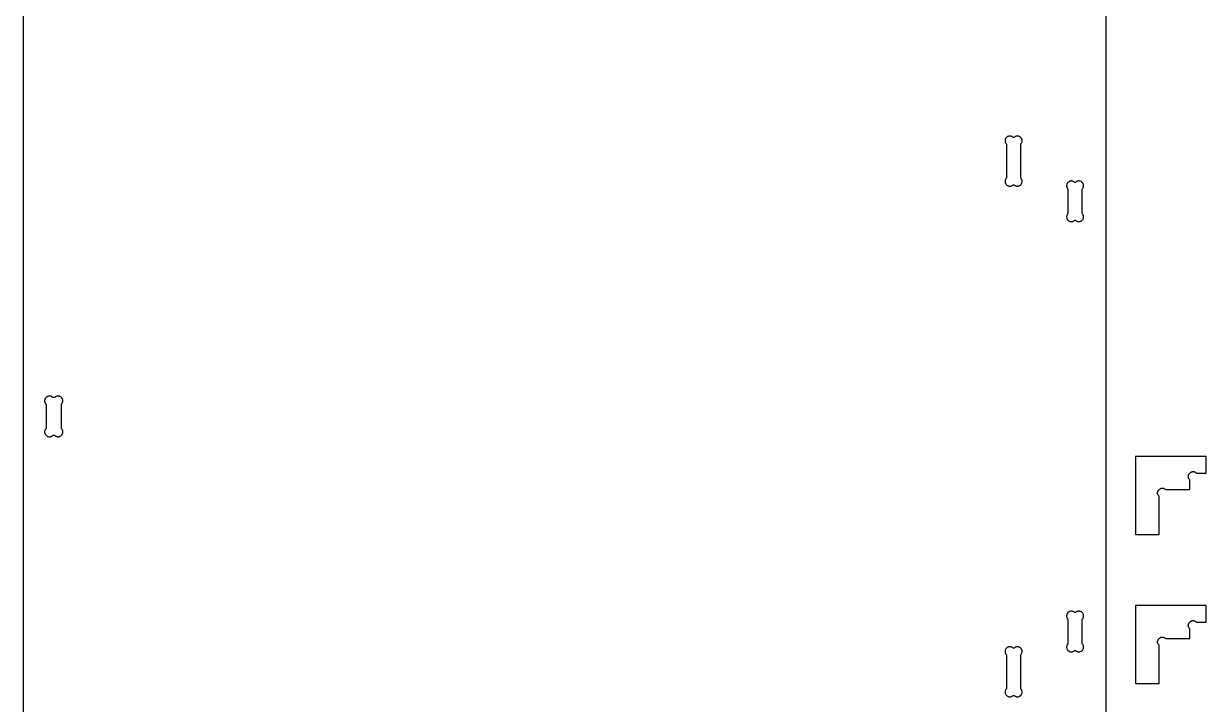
# Model space of a CAD drawing. Extents: x 105 to 1294, y 104 to 1295.
# Drawn here: x 105.1 to 355.1, y 232.3 to 376.2 of the extents above; entities that cross this region are included whole.
import ezdxf

# ---------------------------------------------------------------- set-up
doc = ezdxf.new("R2010")
doc.units = 0
doc.layers.add('LAYER_1', color=62, linetype='CONTINUOUS')

msp = doc.modelspace()

# ---------------------------------------------------------------- linework, layer by layer
at = {"layer": 'LAYER_1'}
for points in [[(354.91, 411.76), (333.88, 399.61), (333.88, 186.79), (354.91, 174.64), (354.93, 127.83), (314.37, 104.41), (268.82, 130.7), (248.64, 130.7), (230.02, 119.95), (211.41, 130.7), (191.23, 130.7), (145.68, 104.41), (105.13, 127.83), (105.13, 458.57), (145.68, 481.98), (191.23, 455.7), (211.41, 455.7), (230.02, 466.45), (248.64, 455.7), (268.82, 455.7), (314.37, 481.98), (354.93, 458.57)], [(314.29, 342.18), (314.47, 342.18), (314.54, 342.11), (314.63, 342.05), (314.71, 342), (314.8, 341.96), (314.89, 341.93), (314.98, 341.91), (315.08, 341.89), (315.18, 341.89), (315.27, 341.89), (315.37, 341.91), (315.46, 341.93), (315.55, 341.96), (315.64, 342), (315.73, 342.05), (315.81, 342.11), (315.88, 342.18), (315.95, 342.26), (316.01, 342.34), (316.06, 342.42), (316.1, 342.51), (316.13, 342.6), (316.16, 342.7), (316.17, 342.79), (316.18, 342.89), (316.17, 342.98), (316.16, 343.08), (316.13, 343.17), (316.1, 343.26), (316.06, 343.35), (316.01, 343.44), (315.95, 343.52), (315.88, 343.59), (315.88, 350.77), (315.95, 350.84), (316.01, 350.92), (316.06, 351.01), (316.1, 351.1), (316.13, 351.19), (316.16, 351.28), (316.17, 351.38), (316.18, 351.47), (316.17, 351.57), (316.16, 351.66), (316.13, 351.76), (316.1, 351.85), (316.06, 351.94), (316.01, 352.02), (315.95, 352.1), (315.88, 352.18), (315.81, 352.25), (315.73, 352.31), (315.64, 352.36), (315.55, 352.4), (315.46, 352.43), (315.37, 352.45), (315.27, 352.47), (315.18, 352.47), (315.08, 352.47), (314.98, 352.45), (314.89, 352.43), (314.8, 352.4), (314.71, 352.36), (314.63, 352.31), (314.54, 352.25), (314.47, 352.18), (314.29, 352.18), (314.22, 352.25), (314.14, 352.31), (314.05, 352.36), (313.96, 352.4), (313.87, 352.43), (313.78, 352.45), (313.68, 352.47), (313.59, 352.47), (313.49, 352.47), (313.4, 352.45), (313.3, 352.43), (313.21, 352.4), (313.12, 352.36), (313.04, 352.31), (312.96, 352.25), (312.88, 352.18), (312.81, 352.1), (312.75, 352.02), (312.7, 351.94), (312.66, 351.85), (312.63, 351.76), (312.61, 351.66), (312.59, 351.57), (312.59, 351.47), (312.59, 351.38), (312.61, 351.28), (312.63, 351.19), (312.66, 351.1), (312.7, 351.01), (312.75, 350.92), (312.81, 350.84), (312.88, 350.77), (312.88, 343.59), (312.81, 343.52), (312.75, 343.44), (312.7, 343.35), (312.66, 343.26), (312.63, 343.17), (312.61, 343.08), (312.59, 342.98), (312.59, 342.89), (312.59, 342.79), (312.61, 342.7), (312.63, 342.6), (312.66, 342.51), (312.7, 342.42), (312.75, 342.34), (312.81, 342.26), (312.88, 342.18), (312.96, 342.11), (313.04, 342.05), (313.12, 342), (313.21, 341.96), (313.3, 341.93), (313.4, 341.91), (313.49, 341.89), (313.59, 341.89), (313.68, 341.89), (313.78, 341.91), (313.87, 341.93), (313.96, 341.96), (314.05, 342), (314.14, 342.05), (314.22, 342.11)], [(327.29, 334.68), (327.47, 334.68), (327.54, 334.61), (327.62, 334.55), (327.71, 334.5), (327.8, 334.46), (327.89, 334.43), (327.98, 334.4), (328.08, 334.39), (328.17, 334.38), (328.27, 334.39), (328.37, 334.4), (328.46, 334.43), (328.55, 334.46), (328.64, 334.5), (328.73, 334.55), (328.81, 334.61), (328.88, 334.68), (328.95, 334.75), (329.01, 334.83), (329.06, 334.92), (329.1, 335.01), (329.13, 335.1), (329.16, 335.19), (329.17, 335.29), (329.17, 335.38), (329.17, 335.48), (329.16, 335.58), (329.13, 335.67), (329.1, 335.76), (329.06, 335.85), (329.01, 335.94), (328.95, 336.02), (328.88, 336.09), (328.88, 341.26), (328.95, 341.34), (329.01, 341.42), (329.06, 341.5), (329.1, 341.59), (329.13, 341.69), (329.16, 341.78), (329.17, 341.87), (329.17, 341.97), (329.17, 342.07), (329.16, 342.16), (329.13, 342.25), (329.1, 342.35), (329.06, 342.43), (329.01, 342.52), (328.95, 342.6), (328.88, 342.68), (328.81, 342.75), (328.73, 342.81), (328.64, 342.86), (328.55, 342.9), (328.46, 342.93), (328.37, 342.95), (328.27, 342.97), (328.17, 342.97), (328.08, 342.97), (327.98, 342.95), (327.89, 342.93), (327.8, 342.9), (327.71, 342.86), (327.62, 342.81), (327.54, 342.75), (327.47, 342.68), (327.29, 342.68), (327.22, 342.75), (327.14, 342.81), (327.05, 342.86), (326.96, 342.9), (326.87, 342.93), (326.78, 342.95), (326.68, 342.97), (326.59, 342.97), (326.49, 342.97), (326.4, 342.95), (326.3, 342.93), (326.21, 342.9), (326.12, 342.86), (326.04, 342.81), (325.96, 342.75), (325.88, 342.68), (325.81, 342.6), (325.75, 342.52), (325.7, 342.43), (325.66, 342.35), (325.63, 342.25), (325.61, 342.16), (325.59, 342.07), (325.59, 341.97), (325.59, 341.87), (325.61, 341.78), (325.63, 341.69), (325.66, 341.59), (325.7, 341.5), (325.75, 341.42), (325.81, 341.34), (325.88, 341.26), (325.88, 336.09), (325.81, 336.02), (325.75, 335.94), (325.7, 335.85), (325.66, 335.76), (325.63, 335.67), (325.61, 335.58), (325.59, 335.48), (325.59, 335.38), (325.59, 335.29), (325.61, 335.19), (325.63, 335.1), (325.66, 335.01), (325.7, 334.92), (325.75, 334.83), (325.81, 334.75), (325.88, 334.68), (325.96, 334.61), (326.04, 334.55), (326.12, 334.5), (326.21, 334.46), (326.3, 334.43), (326.4, 334.4), (326.49, 334.39), (326.59, 334.38), (326.68, 334.39), (326.78, 334.4), (326.87, 334.43), (326.96, 334.46), (327.05, 334.5), (327.14, 334.55), (327.22, 334.61)], [(111.28, 289.2), (111.69, 289.2), (111.78, 289.12), (111.87, 289.05), (111.97, 288.99), (112.06, 288.95), (112.16, 288.92), (112.25, 288.9), (112.35, 288.89), (112.44, 288.89), (112.53, 288.9), (112.63, 288.92), (112.71, 288.95), (112.8, 288.98), (112.88, 289.03), (112.96, 289.08), (113.04, 289.14), (113.1, 289.2), (113.17, 289.27), (113.22, 289.34), (113.28, 289.42), (113.32, 289.5), (113.36, 289.59), (113.38, 289.68), (113.4, 289.77), (113.41, 289.86), (113.41, 289.96), (113.4, 290.05), (113.38, 290.15), (113.35, 290.24), (113.31, 290.34), (113.25, 290.43), (113.19, 290.52), (113.1, 290.61), (113.1, 295.78), (113.17, 295.86), (113.23, 295.94), (113.28, 296.03), (113.32, 296.11), (113.36, 296.21), (113.38, 296.3), (113.39, 296.4), (113.4, 296.49), (113.39, 296.59), (113.38, 296.68), (113.36, 296.78), (113.32, 296.87), (113.28, 296.96), (113.23, 297.04), (113.17, 297.12), (113.1, 297.2), (113.03, 297.27), (112.95, 297.33), (112.86, 297.38), (112.77, 297.42), (112.68, 297.45), (112.59, 297.47), (112.49, 297.49), (112.4, 297.49), (112.3, 297.49), (112.21, 297.47), (112.11, 297.45), (112.02, 297.42), (111.93, 297.38), (111.85, 297.33), (111.77, 297.27), (111.69, 297.2), (111.28, 297.2), (111.19, 297.28), (111.09, 297.35), (111, 297.4), (110.91, 297.45), (110.81, 297.48), (110.71, 297.5), (110.62, 297.51), (110.52, 297.51), (110.43, 297.5), (110.34, 297.48), (110.25, 297.45), (110.17, 297.41), (110.08, 297.37), (110, 297.32), (109.93, 297.26), (109.86, 297.2), (109.8, 297.13), (109.74, 297.06), (109.69, 296.98), (109.65, 296.89), (109.61, 296.81), (109.58, 296.72), (109.56, 296.63), (109.55, 296.54), (109.55, 296.44), (109.56, 296.35), (109.58, 296.25), (109.61, 296.15), (109.66, 296.06), (109.71, 295.97), (109.78, 295.87), (109.86, 295.78), (109.86, 290.61), (109.78, 290.52), (109.71, 290.43), (109.66, 290.34), (109.61, 290.24), (109.58, 290.15), (109.56, 290.05), (109.55, 289.96), (109.55, 289.86), (109.56, 289.77), (109.58, 289.68), (109.61, 289.59), (109.65, 289.5), (109.69, 289.42), (109.74, 289.34), (109.8, 289.27), (109.86, 289.2), (109.93, 289.14), (110, 289.08), (110.08, 289.03), (110.17, 288.98), (110.25, 288.95), (110.34, 288.92), (110.43, 288.9), (110.52, 288.89), (110.62, 288.89), (110.71, 288.9), (110.81, 288.92), (110.91, 288.95), (111, 288.99), (111.09, 289.05), (111.19, 289.12)], [(353.04, 281.22), (355.12, 281.22), (355.12, 284.72), (340.13, 284.72), (340.13, 268.22), (345.13, 268.22), (345.13, 276.3), (345.05, 276.39), (344.98, 276.48), (344.92, 276.58), (344.88, 276.67), (344.85, 276.77), (344.83, 276.86), (344.82, 276.96), (344.82, 277.05), (344.83, 277.15), (344.85, 277.24), (344.87, 277.33), (344.91, 277.41), (344.95, 277.5), (345.01, 277.57), (345.06, 277.65), (345.13, 277.72), (345.2, 277.78), (345.27, 277.84), (345.35, 277.89), (345.43, 277.93), (345.52, 277.97), (345.6, 278), (345.7, 278.02), (345.79, 278.03), (345.88, 278.03), (345.98, 278.02), (346.07, 278), (346.17, 277.97), (346.26, 277.92), (346.36, 277.87), (346.45, 277.8), (346.54, 277.72), (351.62, 277.72), (351.62, 279.8), (351.54, 279.89), (351.47, 279.98), (351.42, 280.08), (351.38, 280.17), (351.34, 280.27), (351.32, 280.36), (351.31, 280.46), (351.31, 280.55), (351.33, 280.65), (351.34, 280.74), (351.37, 280.83), (351.41, 280.91), (351.45, 281), (351.5, 281.07), (351.56, 281.15), (351.62, 281.22), (351.69, 281.28), (351.77, 281.34), (351.85, 281.39), (351.93, 281.43), (352.01, 281.47), (352.1, 281.5), (352.19, 281.52), (352.29, 281.53), (352.38, 281.53), (352.48, 281.52), (352.57, 281.5), (352.67, 281.47), (352.76, 281.42), (352.86, 281.37), (352.95, 281.3)], [(353.04, 249.72), (355.12, 249.72), (355.12, 253.22), (340.13, 253.22), (340.13, 236.72), (345.13, 236.72), (345.13, 244.8), (345.05, 244.89), (344.98, 244.98), (344.92, 245.08), (344.88, 245.17), (344.85, 245.27), (344.83, 245.36), (344.82, 245.46), (344.82, 245.55), (344.83, 245.65), (344.85, 245.74), (344.87, 245.83), (344.91, 245.91), (344.95, 246), (345.01, 246.07), (345.06, 246.15), (345.13, 246.22), (345.2, 246.28), (345.27, 246.34), (345.35, 246.39), (345.43, 246.43), (345.52, 246.47), (345.6, 246.5), (345.7, 246.52), (345.79, 246.53), (345.88, 246.53), (345.98, 246.52), (346.07, 246.5), (346.17, 246.47), (346.26, 246.42), (346.36, 246.37), (346.45, 246.3), (346.54, 246.22), (351.62, 246.22), (351.62, 248.3), (351.54, 248.39), (351.47, 248.48), (351.42, 248.58), (351.38, 248.67), (351.34, 248.77), (351.32, 248.86), (351.31, 248.96), (351.31, 249.05), (351.33, 249.15), (351.34, 249.24), (351.37, 249.33), (351.41, 249.41), (351.45, 249.49), (351.5, 249.57), (351.56, 249.65), (351.62, 249.72), (351.69, 249.78), (351.77, 249.84), (351.85, 249.89), (351.93, 249.93), (352.01, 249.97), (352.1, 250), (352.19, 250.02), (352.29, 250.03), (352.38, 250.03), (352.48, 250.02), (352.57, 250), (352.67, 249.97), (352.76, 249.92), (352.86, 249.87), (352.95, 249.8)], [(327.29, 243.72), (327.47, 243.72), (327.54, 243.65), (327.62, 243.59), (327.71, 243.54), (327.8, 243.5), (327.89, 243.47), (327.98, 243.45), (328.08, 243.43), (328.17, 243.43), (328.27, 243.43), (328.37, 243.45), (328.46, 243.47), (328.55, 243.5), (328.64, 243.54), (328.73, 243.59), (328.81, 243.65), (328.88, 243.72), (328.95, 243.8), (329.01, 243.88), (329.06, 243.96), (329.1, 244.05), (329.13, 244.14), (329.16, 244.24), (329.17, 244.33), (329.17, 244.43), (329.17, 244.52), (329.16, 244.62), (329.13, 244.71), (329.1, 244.8), (329.06, 244.89), (329.01, 244.98), (328.95, 245.06), (328.88, 245.13), (328.88, 250.31), (328.95, 250.38), (329.01, 250.46), (329.06, 250.55), (329.1, 250.64), (329.13, 250.73), (329.16, 250.82), (329.17, 250.92), (329.17, 251.01), (329.17, 251.11), (329.16, 251.2), (329.13, 251.3), (329.1, 251.39), (329.06, 251.48), (329.01, 251.56), (328.95, 251.64), (328.88, 251.72), (328.81, 251.79), (328.73, 251.85), (328.64, 251.9), (328.55, 251.94), (328.46, 251.97), (328.37, 251.99), (328.27, 252.01), (328.17, 252.01), (328.08, 252.01), (327.98, 251.99), (327.89, 251.97), (327.8, 251.94), (327.71, 251.9), (327.62, 251.85), (327.54, 251.79), (327.47, 251.72), (327.29, 251.72), (327.22, 251.79), (327.14, 251.85), (327.05, 251.9), (326.96, 251.94), (326.87, 251.97), (326.78, 251.99), (326.68, 252.01), (326.59, 252.01), (326.49, 252.01), (326.4, 251.99), (326.3, 251.97), (326.21, 251.94), (326.12, 251.9), (326.04, 251.85), (325.96, 251.79), (325.88, 251.72), (325.81, 251.64), (325.75, 251.56), (325.7, 251.48), (325.66, 251.39), (325.63, 251.3), (325.61, 251.2), (325.59, 251.11), (325.59, 251.01), (325.59, 250.92), (325.61, 250.82), (325.63, 250.73), (325.66, 250.64), (325.7, 250.55), (325.75, 250.46), (325.81, 250.38), (325.88, 250.31), (325.88, 245.13), (325.81, 245.06), (325.75, 244.98), (325.7, 244.89), (325.66, 244.8), (325.63, 244.71), (325.61, 244.62), (325.59, 244.52), (325.59, 244.43), (325.59, 244.33), (325.61, 244.24), (325.63, 244.14), (325.66, 244.05), (325.7, 243.96), (325.75, 243.88), (325.81, 243.8), (325.88, 243.72), (325.96, 243.65), (326.04, 243.59), (326.12, 243.54), (326.21, 243.5), (326.3, 243.47), (326.4, 243.45), (326.49, 243.43), (326.59, 243.43), (326.68, 243.43), (326.78, 243.45), (326.87, 243.47), (326.96, 243.5), (327.05, 243.54), (327.14, 243.59), (327.22, 243.65)], [(314.29, 234.22), (314.47, 234.22), (314.54, 234.15), (314.63, 234.09), (314.71, 234.04), (314.8, 234), (314.89, 233.97), (314.98, 233.94), (315.08, 233.93), (315.18, 233.93), (315.27, 233.93), (315.37, 233.94), (315.46, 233.97), (315.55, 234), (315.64, 234.04), (315.73, 234.09), (315.81, 234.15), (315.88, 234.22), (315.95, 234.29), (316.01, 234.38), (316.06, 234.46), (316.1, 234.55), (316.13, 234.64), (316.16, 234.73), (316.17, 234.83), (316.18, 234.93), (316.17, 235.02), (316.16, 235.12), (316.13, 235.21), (316.1, 235.3), (316.06, 235.39), (316.01, 235.48), (315.95, 235.56), (315.88, 235.63), (315.88, 242.8), (315.95, 242.88), (316.01, 242.96), (316.06, 243.05), (316.1, 243.14), (316.13, 243.23), (316.16, 243.32), (316.17, 243.42), (316.18, 243.51), (316.17, 243.61), (316.16, 243.7), (316.13, 243.8), (316.1, 243.89), (316.06, 243.98), (316.01, 244.06), (315.95, 244.14), (315.88, 244.22), (315.81, 244.29), (315.73, 244.35), (315.64, 244.4), (315.55, 244.44), (315.46, 244.47), (315.37, 244.49), (315.27, 244.51), (315.18, 244.51), (315.08, 244.51), (314.98, 244.49), (314.89, 244.47), (314.8, 244.44), (314.71, 244.4), (314.63, 244.35), (314.54, 244.29), (314.47, 244.22), (314.29, 244.22), (314.22, 244.29), (314.14, 244.35), (314.05, 244.4), (313.96, 244.44), (313.87, 244.47), (313.78, 244.49), (313.68, 244.51), (313.59, 244.51), (313.49, 244.51), (313.4, 244.49), (313.3, 244.47), (313.21, 244.44), (313.12, 244.4), (313.04, 244.35), (312.96, 244.29), (312.88, 244.22), (312.81, 244.14), (312.75, 244.06), (312.7, 243.98), (312.66, 243.89), (312.63, 243.8), (312.61, 243.7), (312.59, 243.61), (312.59, 243.51), (312.59, 243.42), (312.61, 243.32), (312.63, 243.23), (312.66, 243.14), (312.7, 243.05), (312.75, 242.96), (312.81, 242.88), (312.88, 242.8), (312.88, 235.63), (312.81, 235.56), (312.75, 235.48), (312.7, 235.39), (312.66, 235.3), (312.63, 235.21), (312.61, 235.12), (312.59, 235.02), (312.59, 234.93), (312.59, 234.83), (312.61, 234.73), (312.63, 234.64), (312.66, 234.55), (312.7, 234.46), (312.75, 234.38), (312.81, 234.29), (312.88, 234.22), (312.96, 234.15), (313.04, 234.09), (313.12, 234.04), (313.21, 234), (313.3, 233.97), (313.4, 233.94), (313.49, 233.93), (313.59, 233.93), (313.68, 233.93), (313.78, 233.94), (313.87, 233.97), (313.96, 234), (314.05, 234.04), (314.14, 234.09), (314.22, 234.15)]]:
    msp.add_lwpolyline(points, close=True, dxfattribs=at)

doc.saveas('drawing.dxf')
